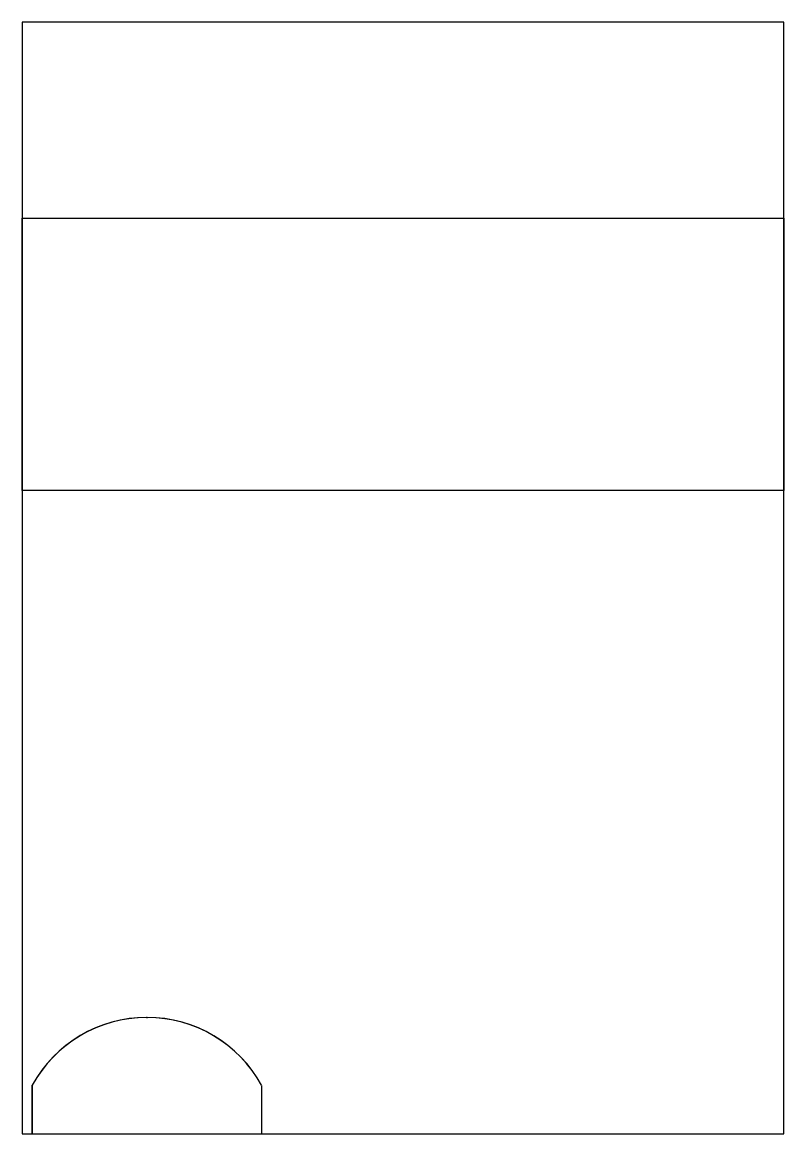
# Model space of a CAD drawing. Header units: millimetres. Extents: x -109 to 120, y -5 to 329.
import ezdxf

# ---------------------------------------------------------------- set-up
doc = ezdxf.new("R2010")
doc.units = ezdxf.units.MM
doc.layers.get('0').update_dxf_attribs({"linetype": 'CONTINUOUS'})

msp = doc.modelspace()

# ---------------------------------------------------------------- linework, layer by layer
for p, q in [((120.15, 188.48), (-108.85, 188.48)), ((-108.85, 188.48), (-108.85, -5)), ((120.15, -5), (120.15, 188.48)), ((-71.49, 30), (-71.22, 30)), ((-105.85, -5), (-105.85, 9.61)), ((-105.85, 9.61), (-105.85, -5)), ((-36.85, 9.57), (-36.85, -5)), ((-36.85, 9.57), (-36.85, -5)), ((-108.85, -5), (-105.85, -5)), ((-36.85, -5), (120.15, -5))]:
    msp.add_line(p, q)
for points in [[(-108.85, -5), (120.15, -5), (120.15, 329.4), (-108.85, 329.4)], [(-108.85, 270.48), (120.15, 270.48), (120.15, 188.48), (-108.85, 188.48)]]:
    msp.add_lwpolyline(points, close=True)
for start, end in [(90.1939, 151.1866), (28.7529, 151.1866), (28.7529, 89.8061)]:
    msp.add_arc((-71.36, -9.36), 39.36, start, end)

doc.saveas('drawing.dxf')
